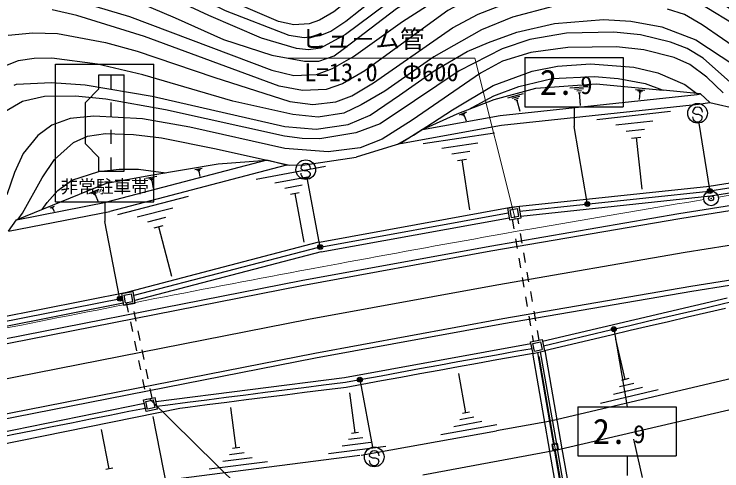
# Model space of a CAD drawing. Units: millimetres, scale not verified. Extents: x 0 to 700000, y -47500 to 447500.
# Drawn here: x 97372 to 169375, y 253825 to 300271 of the extents above; entities that cross this region are included whole.
import ezdxf
from ezdxf.enums import TextEntityAlignment as Align

# ---------------------------------------------------------------- set-up
doc = ezdxf.new("R2010")
doc.units = ezdxf.units.MM
doc.header["$LTSCALE"] = 1000
doc.header["$PDMODE"] = 32
doc.header["$PDSIZE"] = 500
doc.linetypes.add('CHAIN', pattern=[18.5, 12, -1.5, 3.5, -1.5])
doc.layers.add('作業ﾚｲﾔ1', color=7, linetype='Continuous', lineweight=25)
doc.styles.add('ＭＳ ゴシック', font='')
doc.styles.get('ＭＳ ゴシック').set_extended_font_data('MS Gothic')

msp = doc.modelspace()

# ---------------------------------------------------------------- linework, layer by layer
at = {"layer": '作業ﾚｲﾔ1', "lineweight": 13}
for p, q in [((125244, 295783), (144244, 295783)), ((144244, 295783), (148362, 279462)), ((150791, 265441), (156529, 232628)), ((124923, 247609), (111133, 261159))]:
    msp.add_line(p, q, dxfattribs=at)
at = {"layer": '作業ﾚｲﾔ1'}
for p, q in [((149346, 295849), (159346, 295849)), ((149346, 295849), (149346, 290849)), ((159346, 295849), (159346, 290849)), ((101586, 281191), (101586, 295191)), ((101586, 295191), (111586, 295191)), ((111586, 281191), (111586, 295191)), ((105996, 292691), (105996, 294091)), ((105996, 294091), (108550, 294091)), ((107241, 292691), (107241, 294091)), ((108550, 284291), (108550, 294091)), ((150466, 292754), (156596, 293190)), ((156596, 293190), (163389, 292556)), ((105996, 292691), (104622, 291291)), ((146204, 291591), (150466, 292754)), ((153908, 292786), (155760, 292913)), ((154384, 292632), (155310, 292696)), ((154628, 292463), (155091, 292495)), ((160573, 292622), (161542, 292528)), ((160806, 292501), (161290, 292455)), ((160918, 292393), (161160, 292369)), ((167216, 292161), (163389, 292556)), ((146820, 289976), (166877, 292108)), ((147592, 291762), (149182, 292196)), ((148033, 291712), (148828, 291929)), ((148275, 291607), (148673, 291715)), ((154756, 292286), (154988, 292302)), ((154872, 292294), (154961, 290997)), ((161029, 292284), (160964, 291606)), ((160969, 292290), (161090, 292278)), ((166877, 292108), (167216, 292161)), ((168145, 291295), (167216, 292161)), ((104622, 287091), (104622, 291291)), ((107241, 289891), (107241, 291291)), ((142435, 290120), (146204, 291591)), ((146962, 288986), (167007, 291116)), ((148418, 291475), (148617, 291529)), ((148518, 291502), (148821, 290389)), ((167007, 291116), (168145, 291295)), ((168145, 291295), (174317, 289833)), ((142672, 290032), (143427, 290347)), ((142892, 290035), (143270, 290193)), ((149346, 290849), (159346, 290849)), ((154346, 290849), (154346, 288849)), ((156640, 289573), (164164, 290393)), ((166501, 290199), (166401, 290317)), ((166746, 290060), (166501, 290199)), ((138903, 288540), (142435, 290120)), ((138903, 288540), (146820, 289976)), ((143018, 289999), (143207, 290078)), ((143097, 289943), (143191, 289983)), ((143144, 289963), (143365, 289435)), ((167046, 290058), (166746, 290060)), ((167292, 289946), (167046, 290058)), ((167397, 289810), (167292, 289946)), ((136675, 287119), (146962, 288986)), ((155671, 281111), (154346, 288849)), ((158603, 289025), (162365, 289436)), ((168136, 282436), (167058, 289201)), ((107241, 287091), (107241, 288491)), ((138903, 288540), (136675, 287119)), ((138970, 287113), (146253, 288197)), ((159626, 288375), (161507, 288581)), ((160178, 287674), (161119, 287777)), ((160648, 287726), (161223, 282458)), ((104622, 287091), (105996, 285691)), ((136675, 287119), (132158, 285735)), ((140899, 286656), (144541, 287198)), ((141918, 286063), (143739, 286334)), ((105996, 284291), (105996, 285691)), ((123085, 285410), (106887, 281186)), ((107241, 284291), (107241, 285691)), ((118136, 285058), (123085, 285410)), ((125085, 284898), (123085, 285410)), ((126958, 284941), (132158, 285735)), ((142481, 285402), (143392, 285538)), ((142937, 285470), (143696, 280372)), ((125085, 284898), (107110, 280211)), ((111263, 283887), (118136, 285058)), ((115741, 284458), (116513, 284593)), ((115948, 284414), (116333, 284482)), ((121997, 283488), (129049, 284811)), ((125085, 284898), (126958, 284941)), ((126640, 284466), (126540, 284584)), ((126885, 284327), (126640, 284466)), ((105996, 284291), (108550, 284291)), ((106774, 283066), (111263, 283887)), ((110763, 283603), (111892, 283801)), ((116058, 284354), (116251, 284388)), ((116119, 284285), (116216, 284302)), ((116168, 284294), (116262, 283754)), ((123893, 283114), (127419, 283775)), ((127186, 284325), (126885, 284327)), ((127431, 284213), (127186, 284325)), ((127537, 284077), (127431, 284213)), ((97617, 279366), (106774, 283066)), ((111065, 283539), (111629, 283638)), ((111226, 283451), (111508, 283501)), ((111316, 283351), (111457, 283375)), ((111387, 283363), (111525, 282573)), ((128486, 276740), (127224, 283472)), ((104962, 282031), (106021, 282459)), ((124907, 282574), (126670, 282905)), ((148194, 280669), (168131, 282788)), ((148837, 280235), (168035, 282275)), ((105269, 282032), (105799, 282246)), ((105445, 281979), (105710, 282086)), ((105554, 281900), (105686, 281954)), ((105620, 281927), (105920, 281185)), ((107918, 279905), (115117, 281758)), ((125480, 281951), (126361, 282117)), ((125920, 282034), (126847, 277098)), ((148922, 279741), (168237, 281794)), ((97617, 279366), (106887, 281186)), ((101586, 281191), (111586, 281191)), ((106586, 281191), (106586, 279191)), ((96788, 278184), (107110, 280211)), ((101037, 280563), (101478, 280741)), ((101165, 280564), (101385, 280653)), ((101238, 280542), (101348, 280587)), ((101283, 280509), (101338, 280531)), ((101311, 280520), (101435, 280212)), ((109903, 279649), (113502, 280575)), ((128427, 277086), (148121, 280659)), ((147566, 280543), (148748, 280747)), ((147566, 280543), (147770, 279360)), ((147797, 280380), (148585, 280516)), ((147797, 280380), (147933, 279591)), ((148722, 279728), (148585, 280516)), ((148953, 279565), (148748, 280747)), ((110988, 279160), (112788, 279623)), ((128606, 276102), (147734, 279572)), ((128664, 276621), (147648, 280065)), ((147770, 279360), (148953, 279565)), ((147933, 279591), (148722, 279728)), ((148043, 279407), (148214, 278422)), ((148732, 278947), (148634, 279510)), ((96788, 278184), (97617, 279366)), ((108097, 271487), (106586, 279191)), ((111623, 278556), (112523, 278787)), ((112073, 278672), (113369, 273632)), ((149072, 276977), (148902, 277962)), ((148384, 277437), (148554, 276451)), ((128353, 277070), (108951, 272010)), ((128335, 276548), (109564, 271653)), ((128606, 276102), (109649, 271158)), ((149413, 275006), (149243, 275991)), ((148725, 275466), (148895, 274480)), ((149754, 273035), (149584, 274020)), ((149066, 273495), (149236, 272510)), ((89384, 268170), (109011, 272023)), ((108308, 271870), (109491, 272075)), ((108308, 271870), (108513, 270688)), ((108539, 271707), (109328, 271843)), ((108539, 271707), (108676, 270919)), ((109464, 271055), (109328, 271843)), ((109695, 270892), (109491, 272075)), ((149406, 271524), (149577, 270539)), ((150095, 271064), (149925, 272050)), ((89577, 267189), (108476, 270899)), ((89628, 267709), (108391, 271392)), ((108513, 270688), (109695, 270892)), ((108676, 270919), (109464, 271055)), ((108784, 270933), (108989, 269954)), ((109381, 271009), (109375, 271040)), ((151132, 267008), (169932, 271431)), ((109790, 269051), (109586, 270030)), ((150436, 269094), (150265, 270079)), ((149747, 269554), (149918, 268568)), ((109193, 268975), (109398, 267996)), ((110199, 267094), (109995, 268072)), ((150777, 267123), (150606, 268108)), ((158408, 268083), (159733, 260346)), ((149920, 266942), (151094, 267190)), ((150088, 267583), (150189, 266999)), ((151094, 267190), (151341, 266016)), ((159548, 263114), (158583, 267209)), ((109602, 267017), (109807, 266038)), ((130991, 263323), (149957, 266763)), ((150167, 265768), (149920, 266942)), ((150156, 266788), (150939, 266953)), ((150322, 266005), (150156, 266788)), ((150939, 266953), (151104, 266170)), ((110609, 265136), (110404, 266115)), ((150097, 265777), (151831, 255820)), ((150167, 265768), (151341, 266016)), ((150322, 266005), (151104, 266170)), ((150607, 265865), (152242, 256472)), ((150900, 265926), (152537, 256523)), ((151357, 266053), (153105, 256075)), ((110012, 265060), (110216, 264081)), ((111018, 263178), (110813, 264157)), ((143333, 259713), (142610, 263708)), ((110421, 263102), (110625, 262123)), ((111803, 260886), (130991, 263323)), ((132574, 262956), (133824, 256222)), ((171201, 263426), (151942, 258891)), ((159913, 263200), (159182, 263028)), ((111427, 261220), (111222, 262199)), ((161286, 262288), (158360, 261599)), ((160417, 262701), (158954, 262357)), ((132053, 257678), (131531, 261760)), ((162886, 262048), (157036, 260670)), ((91825, 256878), (110618, 260691)), ((110546, 261036), (111721, 261282)), ((110792, 259862), (110546, 261036)), ((110783, 260882), (111566, 261045)), ((110946, 260098), (110783, 260882)), ((110830, 261144), (110840, 261098)), ((111729, 260262), (111566, 261045)), ((111966, 260107), (111721, 261282)), ((91903, 255669), (114226, 260199)), ((111966, 260107), (110792, 259862)), ((111729, 260262), (110946, 260098)), ((119948, 256139), (119418, 260278)), ((152459, 255936), (171687, 260416)), ((154733, 260346), (164733, 260346)), ((154733, 260346), (154733, 255346)), ((164733, 260346), (164733, 255346)), ((111490, 259337), (118106, 225467)), ((144149, 259272), (142723, 259014)), ((143689, 259778), (142976, 259649)), ((146496, 258517), (140789, 257485)), ((144966, 258830), (142112, 258314)), ((151942, 258891), (146451, 257901)), ((107052, 254024), (106267, 258013)), ((132682, 255408), (146458, 257900)), ((132857, 257189), (131399, 257002)), ((132418, 257725), (131689, 257632)), ((161297, 253151), (160413, 257049)), ((133660, 256699), (130745, 256326)), ((152079, 256502), (152177, 255935)), ((152143, 256455), (152222, 256000)), ((120763, 255642), (119285, 255453)), ((120318, 256186), (119578, 256091)), ((135193, 256303), (129362, 255556)), ((138946, 253431), (152459, 255936)), ((151833, 255808), (153033, 248912)), ((152321, 256017), (156705, 230835)), ((152616, 256069), (157000, 230886)), ((153105, 256075), (154305, 249179)), ((132534, 255381), (112758, 252857)), ((121578, 255145), (118621, 254767)), ((133607, 255249), (133508, 255367)), ((133852, 255110), (133607, 255249)), ((134153, 255108), (133852, 255110)), ((134398, 254996), (134153, 255108)), ((134504, 254859), (134398, 254996)), ((154733, 255346), (164733, 255346)), ((159733, 255346), (159733, 253346)), ((123132, 254743), (117219, 253986)), ((107408, 254094), (106696, 253954))]:
    msp.add_line(p, q, dxfattribs=at)
for points in [[(150174, 308992), (149701, 308894), (145217, 307333), (141807, 305652), (136519, 302263), (131085, 298215), (128539, 296796), (127304, 296644), (126106, 296793), (122522, 297829), (117178, 300145), (111921, 302593)], [(108798, 302038), (113752, 299883), (118665, 297698), (123585, 296086), (126902, 295480), (128377, 295500), (129915, 296023), (130975, 296823), (136278, 300849), (141472, 303994), (144867, 305550), (149325, 306909), (155131, 307781), (158346, 307890), (162035, 307697), (166142, 306750), (168251, 305694), (171198, 303665)], [(114125, 302985), (118840, 300640), (125313, 298132), (126885, 297909), (128510, 298102), (129591, 298555), (131123, 299552), (139865, 306508), (141687, 307653)], [(138092, 307085), (135258, 304784), (129897, 300497), (128446, 299644), (127376, 299279), (125829, 299191), (124272, 299539), (119530, 301550), (116126, 303341)], [(104755, 301319), (109099, 300043), (123588, 294566), (125824, 294018), (128145, 294149), (129755, 294740), (131894, 295980), (136883, 299534), (141758, 302694), (144886, 304168), (149011, 305416), (154363, 306241), (157387, 306362), (160822, 306188), (164655, 305607), (166631, 305028), (168738, 303959), (173428, 301010)], [(171802, 299782), (167419, 302617), (165493, 303598), (161690, 304419), (158326, 304647), (152330, 304311), (147734, 303391), (144180, 302097), (141504, 300656), (133056, 294519), (130777, 293182), (129105, 292611), (126723, 292500), (124345, 292938), (110638, 298011), (103734, 300139), (101249, 300695)], [(152179, 301046), (148076, 299975), (144907, 298685), (140083, 295941), (135101, 292437), (132688, 291052), (130919, 290213), (128306, 289798), (125716, 290071), (119609, 291409), (110468, 294085), (105868, 295183), (101205, 295779), (99410, 295761), (97780, 295517), (94821, 294379)], [(96762, 298136), (99286, 298357), (101774, 298288), (106655, 297385), (109875, 296510), (117674, 293861), (125431, 291384), (127760, 291067), (130102, 291362), (131715, 291978), (133928, 293299), (141985, 298871), (144592, 300270), (148020, 301579)], [(167077, 301420), (171303, 298861)], [(171502, 296345), (167375, 299186), (165587, 300252), (163858, 300762)], [(97375, 293049), (97611, 293136), (101156, 293332), (104583, 293095), (111415, 291922), (124921, 288829), (128088, 288561), (131349, 289047), (133582, 290008), (136587, 292034), (140097, 294508), (143479, 296474), (145643, 297405), (148526, 298450), (152347, 299314), (157328, 299726), (160125, 299568), (163253, 298985), (166737, 297668), (170580, 295118)], [(170577, 293036), (167463, 295789), (165859, 296782), (164145, 297417), (161102, 298168), (158384, 298444), (153569, 298330), (149839, 297685), (147033, 296745), (142657, 294507), (138116, 291459), (134624, 289124), (132141, 288207), (128481, 287605), (126691, 287624), (124866, 287878), (112777, 290525), (106704, 291617), (103607, 291940), (100465, 291898), (98223, 291374), (96430, 290346)], [(169521, 292274), (167863, 293861), (166104, 295154), (164529, 295875), (161425, 296646), (158645, 296942), (153708, 296882), (149931, 296370), (147067, 295476), (144803, 294265), (137871, 289497), (134812, 287554), (132589, 286669), (129337, 286258), (124898, 286596), (115246, 288761), (110423, 289619), (105466, 289906), (103068, 289669), (101191, 288997), (99780, 287947), (98281, 286090), (97400, 284156), (96618, 281890)], [(136413, 287039), (138001, 287973), (141969, 290531), (146121, 293027), (150079, 294474), (152638, 294972), (155995, 295204), (160434, 294866), (162861, 294307), (165593, 293110), (166814, 292203)], [(70250, 261892), (88249, 265655), (126565, 273177), (145768, 276688), (165005, 279995), (184280, 283065), (203594, 285871), (222947, 288382), (242338, 290567), (261764, 292396), (281218, 293840)], [(143599, 290574), (146182, 291972), (148734, 292930), (152096, 293711), (156412, 293925), (158820, 293726), (161571, 293204), (163318, 292562)], [(70353, 261403), (88349, 265165), (126657, 272685), (145855, 276196), (165087, 279501), (184356, 282571), (203663, 285376), (223007, 287885), (242389, 290069), (261806, 291898), (281252, 293341), (282528, 293408)], [(168081, 282781), (185377, 285508), (202712, 288021), (220081, 290297), (235412, 292075)], [(71069, 257977), (89043, 261734), (127312, 269247), (146466, 272750), (165659, 276048), (184882, 279111), (204139, 281908), (223428, 284410), (242749, 286588), (262099, 288410), (281474, 289848), (300867, 290871), (320332, 291452)], [(168159, 282288), (185451, 285014), (202780, 287525), (220142, 289801), (235090, 291534)], [(168237, 281794), (185526, 284519), (202848, 287030), (220203, 289305), (235148, 291038)], [(97793, 279437), (98229, 280028), (100225, 283611), (101485, 285498), (103402, 287213), (104827, 287865), (106652, 288123), (109523, 288045), (112361, 287703), (117918, 286574), (125373, 284909)], [(71785, 254551), (89747, 258306), (127950, 265806), (147079, 269304), (166232, 272596), (185411, 275651), (204618, 278441), (223851, 280936), (243111, 283107), (262395, 284923), (281698, 286355), (282897, 286419)], [(71887, 254062), (89846, 257816), (128042, 265314), (147167, 268812), (166314, 272102), (185487, 275157), (204686, 277946), (223912, 280440), (243163, 282609), (262437, 284425), (281729, 285856), (283005, 285924)], [(100215, 280416), (100747, 281119), (101832, 282325), (103243, 283375), (105980, 284272), (108059, 284523), (110040, 284493), (112797, 284148)], [(151232, 266534), (158062, 268155), (159999, 268613), (161936, 269068), (163874, 269521), (165813, 269972), (167752, 270420), (169692, 270865), (169997, 270935), (171680, 271210), (173640, 271527), (175601, 271842), (177562, 272154), (179524, 272463), (181485, 272770), (183447, 273074), (185409, 273375), (187371, 273673), (189334, 273969), (191296, 274262), (193259, 274551), (195223, 274838), (197186, 275122), (199044, 275388)], [(151335, 266048), (158119, 267659), (160056, 268116), (161994, 268572), (163932, 269025), (165871, 269475), (167810, 269923), (169749, 270369)], [(111905, 260400), (113016, 260545), (114994, 260803), (116972, 261059), (118950, 261313), (120929, 261565), (122907, 261816), (124884, 262065), (126862, 262312), (128840, 262557), (130818, 262800), (131098, 262834), (132745, 263141), (134700, 263503), (136655, 263863), (138611, 264222), (140566, 264578), (142522, 264932), (144478, 265284), (146434, 265634), (148390, 265982), (150060, 266277)], [(114226, 260199), (115044, 260305), (117022, 260561), (119000, 260815), (120978, 261068), (122956, 261318), (124934, 261567), (126912, 261814), (128890, 262059), (130868, 262302), (131148, 262337), (132795, 262643), (134750, 263006), (136705, 263366), (138660, 263724), (140616, 264080), (142572, 264434), (144527, 264787), (146483, 265137), (148440, 265484), (150163, 265789)], [(89115, 255880), (89520, 255963), (91473, 256361), (93426, 256757), (95379, 257152), (97333, 257546), (99286, 257939), (101240, 258330), (103194, 258719), (105148, 259107), (107102, 259494), (109056, 259879), (110916, 260244)], [(152177, 255935), (152747, 256033), (152649, 256601), (152079, 256502)], [(152222, 256000), (152673, 256078), (152594, 256533), (152143, 256455)]]:
    msp.add_lwpolyline(points, dxfattribs=at)
at = {"layer": '作業ﾚｲﾔ1', "linetype": 'CHAIN', "lineweight": 13}
for points in [[(169020, 281657), (170007, 281817), (170994, 281977), (171981, 282137), (172969, 282295), (173956, 282454), (174944, 282611), (175931, 282768), (176919, 282924), (177907, 283079), (178895, 283234), (179883, 283388), (180871, 283542), (181859, 283694), (182848, 283847), (183836, 283998), (184825, 284149), (185813, 284299), (186802, 284448), (188038, 284634)], [(148562, 278186), (150040, 278445), (151025, 278617), (152010, 278789), (152995, 278960), (153981, 279130), (154966, 279300), (155952, 279469), (156937, 279638), (157923, 279806), (158909, 279974), (159895, 280141), (160881, 280307), (161867, 280473), (162853, 280638), (163840, 280803), (164826, 280967), (165813, 281130), (166800, 281293), (167540, 281414)], [(128884, 274616), (130358, 274890), (131342, 275073), (132325, 275255), (133308, 275436), (134292, 275617), (135275, 275798), (136259, 275978), (137243, 276158), (138226, 276337), (139210, 276515), (140194, 276693), (141179, 276871), (142163, 277048), (143147, 277224), (144131, 277400), (145116, 277576), (146101, 277751), (147085, 277925), (148562, 278186)], [(109240, 270857), (110712, 271145), (111694, 271336), (112675, 271527), (113657, 271717), (114639, 271907), (115621, 272097), (116603, 272286), (117585, 272475), (118567, 272664), (119549, 272852), (120531, 273039), (121514, 273226), (122496, 273413), (123478, 273599), (124461, 273785), (125444, 273970), (126426, 274155), (127409, 274340), (128884, 274616)], [(89627, 266942), (91097, 267240), (92077, 267439), (93057, 267637), (94038, 267835), (95018, 268032), (95998, 268229), (96979, 268426), (97959, 268623), (98940, 268819), (99920, 269015), (100901, 269210), (101882, 269405), (102863, 269600), (103844, 269794), (104825, 269988), (105806, 270182), (106787, 270375), (107768, 270568), (109240, 270857)]]:
    msp.add_lwpolyline(points, dxfattribs=at)
at = {"layer": '作業ﾚｲﾔ1'}
for centre, radius in [((166900, 290189), 1000), ((127039, 284455), 1000), ((168280, 281536), 750), ((168160, 282288), 150), ((168160, 282288), 120), ((168160, 282288), 90), ((168160, 282288), 60), ((168160, 282288), 30), ((155696, 280964), 150), ((155696, 280964), 120), ((155696, 280964), 90), ((155696, 280964), 60), ((155696, 280964), 30), ((128513, 276592), 150), ((128513, 276592), 120), ((128513, 276592), 90), ((128513, 276592), 60), ((128513, 276592), 30), ((108126, 271340), 150), ((108126, 271340), 120), ((108126, 271340), 90), ((108126, 271340), 60), ((108126, 271340), 30), ((158383, 268231), 150), ((158383, 268231), 120), ((158383, 268231), 90), ((158383, 268231), 60), ((158383, 268231), 30), ((132547, 263104), 150), ((132547, 263104), 120), ((132547, 263104), 90), ((132547, 263104), 60), ((132547, 263104), 30), ((134007, 255238), 1000)]:
    msp.add_circle(centre, radius, dxfattribs=at)
for centre, start, end in [((166901, 290314), 359.55488, 179.55488), ((166897, 289814), 179.55488, 359.55488), ((127040, 284580), 359.55488, 179.55488), ((127037, 284080), 179.55488, 359.55488), ((134008, 255363), 359.55488, 179.55488), ((134004, 254863), 179.55488, 359.55488)]:
    msp.add_arc(centre, 500, start, end, dxfattribs=at)
for p in [(168160, 282288), (168280, 281536), (155696, 280964), (128513, 276592), (108126, 271340), (158383, 268231), (132547, 263104)]:
    msp.add_point(p, dxfattribs=at)

# ---------------------------------------------------------------- texts
at = {"layer": '作業ﾚｲﾔ1', "style": 'ＭＳ ゴシック'}
msp.add_text('ヒュ－ム管', height=1833, dxfattribs=at).set_placement((126619, 296283), align=Align.BOTTOM_LEFT)
msp.add_text('L=13.0\u3000Φ600', height=1833, dxfattribs=at).set_placement((134744, 295283), align=Align.TOP_CENTER)
for p in [(154346, 293349), (159733, 257846)]:
    msp.add_text('2.', height=2566, dxfattribs=at).set_placement(p, align=Align.MIDDLE_RIGHT)
for p in [(155596, 291599), (160983, 256096)]:
    msp.add_text('9', height=1833, dxfattribs=at).set_placement(p, align=Align.BOTTOM_CENTER)
msp.add_text('非常駐車帯', height=1320, dxfattribs=at).set_placement((106586, 282741), align=Align.MIDDLE_CENTER)

doc.saveas('drawing.dxf')
